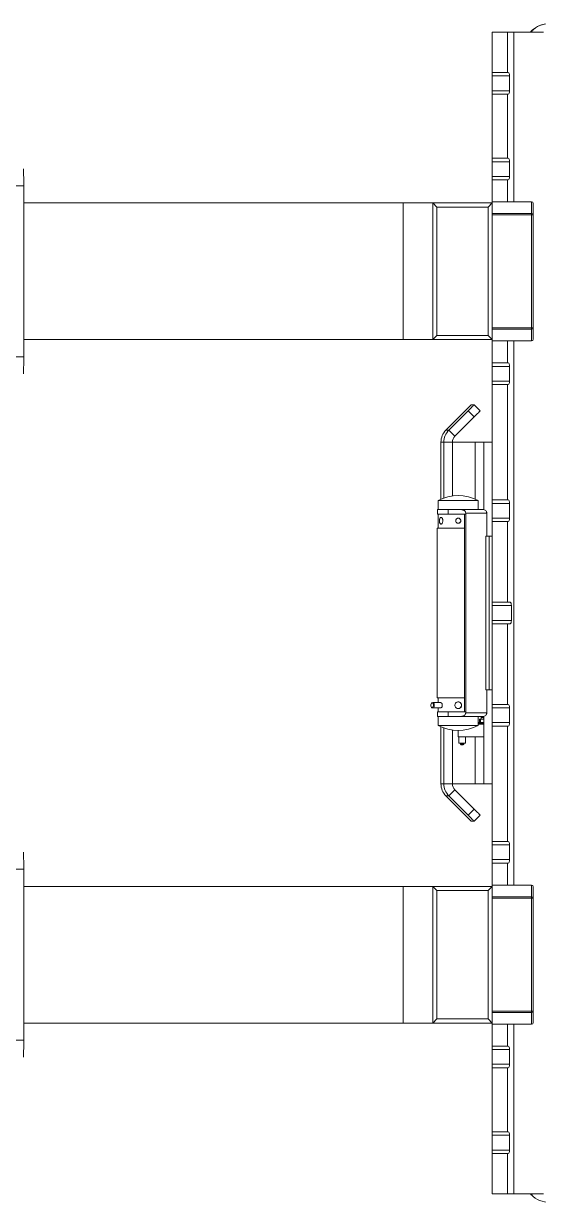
# Model space of a CAD drawing. Header units: millimetres. Extents: x -2048 to 999, y -438 to 438.
# Drawn here: x -1337 to -954, y -438 to 438 of the extents above; entities that cross this region are included whole.
import ezdxf

# ---------------------------------------------------------------- set-up
doc = ezdxf.new("R2010")
doc.units = ezdxf.units.MM
doc.layers.add('LGV', color=4, linetype='Continuous')

msp = doc.modelspace()

# ---------------------------------------------------------------- linework, layer by layer
at = {"layer": 'LGV', "linetype": 'Continuous', "lineweight": 15}
for p, q in [((-976.73, 431.8), (-988, 431.8)), ((-988, 401.7), (-988, 431.8)), ((-976.73, 431.8), (-976.73, 401.7)), ((-976.73, 431.8), (-972, 431.8)), ((-972, 431.8), (-972, 305.69)), ((-972, 431.8), (-949.9, 431.8)), ((-959.6, 431.8), (-958.99, 432.44)), ((-958.99, 432.44), (-958.34, 431.8)), ((-958.09, 431.8), (-958.86, 432.57)), ((-988, 401.7), (-976.73, 401.7)), ((-988, 399.2), (-988, 401.7)), ((-975.25, 399.2), (-988, 399.2)), ((-988, 388.2), (-988, 399.2)), ((-976.16, 401.7), (-976.73, 401.7)), ((-975.25, 388.2), (-975.25, 399.2)), ((-975.25, 388.2), (-988, 388.2)), ((-988, 385.7), (-988, 388.2)), ((-976.73, 385.7), (-988, 385.7)), ((-988, 338), (-988, 385.7)), ((-976.73, 385.7), (-976.73, 338)), ((-976.73, 385.7), (-976.16, 385.7)), ((-988, 338), (-976.73, 338)), ((-988, 335.5), (-988, 338)), ((-975.25, 335.5), (-988, 335.5)), ((-988, 324.5), (-988, 335.5)), ((-976.16, 338), (-976.73, 338)), ((-975.25, 324.5), (-975.25, 335.5)), ((-975.25, 324.5), (-988, 324.5)), ((-988, 322), (-988, 324.5)), ((-1336.47, 317.5), (-1341.97, 317.5)), ((-1336.47, 317.5), (-1336.47, 190.5)), ((-976.73, 322), (-988, 322)), ((-988, 305.69), (-988, 322)), ((-976.73, 322), (-976.73, 305.69)), ((-976.73, 322), (-976.16, 322)), ((-1054.36, 304.8), (-1336.47, 304.8)), ((-1032.17, 304.8), (-1054.36, 304.8)), ((-1054.36, 203.2), (-1054.36, 304.8)), ((-1032.17, 203.2), (-1032.17, 304.8)), ((-1032.17, 304.8), (-1029.17, 301.8)), ((-1032.17, 304.8), (-988, 304.8)), ((-1029.17, 301.8), (-1029.17, 206.2)), ((-991, 301.8), (-1029.17, 301.8)), ((-988, 304.8), (-991, 301.8)), ((-991, 206.2), (-991, 301.8)), ((-988, 305.69), (-958.79, 305.69)), ((-988, 304.8), (-988, 305.69)), ((-988, 304.8), (-988, 203.2)), ((-958.79, 296.93), (-958.79, 305.69)), ((-957.52, 304.42), (-957.52, 295.92)), ((-988, 296.93), (-958.79, 296.93)), ((-958.79, 295.92), (-988, 295.92)), ((-958.79, 296.93), (-958.79, 295.92)), ((-958.79, 212.08), (-958.79, 295.92)), ((-958.79, 295.92), (-957.52, 295.92)), ((-957.52, 295.92), (-957.52, 212.08)), ((-988, 212.08), (-958.79, 212.08)), ((-958.79, 211.07), (-988, 211.07)), ((-958.79, 212.08), (-958.79, 211.07)), ((-958.79, 212.08), (-957.52, 212.08)), ((-958.79, 202.31), (-958.79, 211.07)), ((-957.52, 212.08), (-957.52, 203.58)), ((-1054.36, 203.2), (-1336.47, 203.2)), ((-1032.17, 203.2), (-1054.36, 203.2)), ((-1029.17, 206.2), (-1032.17, 203.2)), ((-988, 203.2), (-1032.17, 203.2)), ((-1029.17, 206.2), (-991, 206.2)), ((-991, 206.2), (-988, 203.2)), ((-988, 202.31), (-988, 203.2)), ((-988, 202.31), (-958.79, 202.31)), ((-988, 185.85), (-988, 202.31)), ((-976.73, 202.31), (-976.73, 185.85)), ((-972, 202.31), (-972, -202.31)), ((-1341.97, 190.5), (-1336.47, 190.5)), ((-988, 185.85), (-976.73, 185.85)), ((-988, 183.35), (-988, 185.85)), ((-976.16, 185.85), (-976.73, 185.85)), ((-975.25, 183.35), (-988, 183.35)), ((-988, 172.35), (-988, 183.35)), ((-975.25, 172.35), (-975.25, 183.35)), ((-975.25, 172.35), (-988, 172.35)), ((-988, 169.85), (-988, 172.35)), ((-976.73, 169.85), (-988, 169.85)), ((-988, 84), (-988, 169.85)), ((-976.73, 169.85), (-976.73, 84)), ((-976.73, 169.85), (-976.16, 169.85)), ((-1022.47, 135.98), (-1008.23, 150.22)), ((-1006.05, 150.22), (-1020.29, 135.98)), ((-1001.56, 145.73), (-1006.05, 150.22)), ((-1003.72, 154.71), (-1001.58, 154.71)), ((-1001.58, 154.71), (-997.09, 150.22)), ((-1001.56, 145.73), (-1015.8, 131.49)), ((-1022.47, 135.98), (-1020.29, 135.98)), ((-1015.8, 131.49), (-1020.29, 135.98)), ((-1026.19, 127), (-1024.01, 127)), ((-1026.19, 127), (-1026.19, 84.62)), ((-1024.01, 127), (-1024.01, 85.48)), ((-1017.66, 127), (-1024.01, 127)), ((-1017.66, 127), (-1017.66, 87.02)), ((-1016.57, 127), (-1000.7, 127)), ((-994.35, 127), (-1000.7, 127)), ((-1000.7, 127), (-1000.7, 84.66)), ((-994.35, 127), (-988, 127)), ((-994.35, 76.82), (-994.35, 127)), ((-1028.26, 83.62), (-1028.26, 76.86)), ((-998.54, 83.62), (-1028.26, 83.62)), ((-998.54, 76.86), (-998.54, 83.62)), ((-988, 84), (-976.73, 84)), ((-988, 81.5), (-988, 84)), ((-975.25, 81.5), (-988, 81.5)), ((-988, 70.5), (-988, 81.5)), ((-976.16, 84), (-976.73, 84)), ((-975.25, 70.5), (-975.25, 81.5)), ((-1028.64, 76.83), (-1028.64, 73.43)), ((-1028.64, 76.83), (-1020.77, 76.83)), ((-1028.64, 73.43), (-1020.77, 73.43)), ((-1028.26, 73.36), (-1028.26, 63.18)), ((-1008.68, 73.36), (-1028.26, 73.36)), ((-1026.19, 76.86), (-1026.19, 76.83)), ((-1026.19, 73.43), (-1026.19, 73.36)), ((-1024.01, 76.86), (-1024.01, 76.83)), ((-1024.01, 73.43), (-1024.01, 73.36)), ((-1022.67, 76.86), (-1022.67, 76.83)), ((-1022.67, 73.43), (-1022.67, 73.36)), ((-1020.77, 73.43), (-1020.77, 76.83)), ((-1020.77, 76.83), (-1011.24, 76.83)), ((-1020.77, 73.43), (-1007.79, 73.43)), ((-1011.24, 76.83), (-994.66, 76.83)), ((-1008.68, 73.43), (-1008.68, -73.43)), ((-992.13, 74.29), (-1007.79, 74.29)), ((-1007.79, 74.29), (-1007.79, 73.43)), ((-1007.79, 73.43), (-1007.79, -73.43)), ((-1004.13, 76.83), (-1004.13, 76.86)), ((-1000.7, 76.86), (-1000.7, 76.83)), ((-992.13, 74.29), (-992.13, 73.43)), ((-992.13, 73.43), (-992.13, 57.15)), ((-975.25, 70.5), (-988, 70.5)), ((-988, 68), (-988, 70.5)), ((-1029.02, 63.18), (-1029.02, -63.18)), ((-1008.68, 63.18), (-1029.02, 63.18)), ((-976.73, 68), (-988, 68)), ((-988, 8), (-988, 68)), ((-976.73, 68), (-976.73, 8)), ((-976.73, 68), (-976.16, 68)), ((-992.89, -57.15), (-992.89, 57.15)), ((-992.89, 57.15), (-990.44, 57.15)), ((-990.44, 57.15), (-990.44, -57.15)), ((-990.44, 57.15), (-988, 57.15)), ((-976.73, 8), (-988, 8)), ((-988, 8), (-988, 5.5)), ((-973.82, 5.5), (-988, 5.5)), ((-988, 5.5), (-988, -5.5)), ((-976.73, 8), (-974.73, 8)), ((-973.82, 5.5), (-973.82, -5.5)), ((-973.82, -5.5), (-988, -5.5)), ((-988, -5.5), (-988, -8)), ((-976.73, -8), (-988, -8)), ((-988, -68), (-988, -8)), ((-976.73, -8), (-976.73, -68)), ((-974.73, -8), (-976.73, -8)), ((-990.44, -57.15), (-992.89, -57.15)), ((-992.13, -57.15), (-992.13, -73.43)), ((-988, -57.15), (-990.44, -57.15)), ((-1032.33, -66.6), (-1032.86, -66.77)), ((-1026.24, -66.58), (-1032.17, -66.58)), ((-1008.68, -63.18), (-1029.02, -63.18)), ((-1028.26, -63.18), (-1028.26, -66.58)), ((-976.73, -68), (-988, -68)), ((-988, -68), (-988, -70.5)), ((-976.73, -68), (-976.16, -68)), ((-1032.86, -70.39), (-1032.33, -70.56)), ((-1032.17, -70.58), (-1026.24, -70.58)), ((-1028.64, -73.43), (-1028.64, -76.84)), ((-1028.64, -73.43), (-1020.77, -73.43)), ((-1028.64, -76.84), (-1020.77, -76.84)), ((-1028.26, -70.58), (-1028.26, -73.36)), ((-1008.68, -73.36), (-1028.26, -73.36)), ((-1028.26, -76.86), (-1028.26, -83.62)), ((-1025.65, -73.43), (-1025.65, -73.36)), ((-1024.01, -73.36), (-1024.01, -73.43)), ((-1024.01, -76.84), (-1024.01, -76.86)), ((-1022.67, -73.36), (-1022.67, -73.43)), ((-1022.67, -76.84), (-1022.67, -76.86)), ((-1020.77, -73.43), (-1020.77, -76.84)), ((-1020.77, -73.43), (-1007.79, -73.43)), ((-1020.77, -76.84), (-1011.24, -76.84)), ((-994.66, -76.84), (-1011.24, -76.84)), ((-1007.79, -73.43), (-1007.79, -74.3)), ((-1007.79, -74.3), (-992.13, -74.3)), ((-1004.13, -76.86), (-1004.13, -76.84)), ((-1002, -76.86), (-1002, -76.84)), ((-999.7, -76.84), (-999.7, -76.86)), ((-998.54, -83.62), (-998.54, -76.86)), ((-997.5, -78.8), (-996.22, -78.8)), ((-997.5, -78.8), (-997.5, -81.5)), ((-996.22, -78.8), (-996.22, -76.84)), ((-994.35, -78.8), (-996.22, -78.8)), ((-994.84, -77.95), (-994.35, -77.95)), ((-994.35, -127), (-994.35, -76.82)), ((-992.13, -73.43), (-992.13, -74.3)), ((-975.25, -70.5), (-988, -70.5)), ((-988, -70.5), (-988, -81.5)), ((-975.25, -70.5), (-975.25, -81.5)), ((-998.54, -83.62), (-1028.26, -83.62)), ((-1026.19, -84.62), (-1026.19, -127)), ((-1024.01, -85.48), (-1024.01, -127)), ((-1017.66, -87.02), (-1017.66, -127)), ((-1013.4, -92.08), (-1013.4, -87.31)), ((-998.54, -81.5), (-997.5, -81.5)), ((-998.54, -82), (-997.5, -82)), ((-998.54, -82.55), (-994.35, -82.55)), ((-996.9, -79.15), (-997.5, -79.15)), ((-997.5, -81.5), (-997.5, -82)), ((-997.5, -81.65), (-996.9, -81.65)), ((-994.35, -82), (-997.5, -82)), ((-996.9, -79.15), (-996.9, -81.65)), ((-996.9, -81.5), (-994.35, -81.5)), ((-975.25, -81.5), (-988, -81.5)), ((-988, -81.5), (-988, -84)), ((-988, -84), (-976.73, -84)), ((-988, -169.85), (-988, -84)), ((-976.73, -84), (-976.73, -169.85)), ((-976.16, -84), (-976.73, -84)), ((-994.35, -92.08), (-1013.4, -92.08)), ((-1012.78, -92.08), (-1012.78, -96.85)), ((-1008.01, -92.08), (-1008.01, -96.85)), ((-1000.7, -92.08), (-1000.7, -127)), ((-1012.78, -96.85), (-1008.01, -96.85)), ((-1011.82, -96.85), (-1011.82, -96.91)), ((-1011.41, -97.15), (-1011.41, -97.22)), ((-1011.41, -97.76), (-1011.41, -97.85)), ((-1011.41, -97.85), (-1011.15, -98.03)), ((-1011.39, -97.85), (-1011.41, -97.85)), ((-1009.64, -98.03), (-1011.15, -98.03)), ((-1009.64, -98.03), (-1009.15, -97.68)), ((-1009.4, -96.85), (-1009.4, -96.85)), ((-1009.39, -96.91), (-1009.39, -96.85)), ((-1009.39, -97.55), (-1009.39, -97.48)), ((-1008.97, -97.23), (-1008.97, -97.15)), ((-1026.19, -127), (-1024.01, -127)), ((-1017.66, -127), (-1024.01, -127)), ((-1016.57, -127), (-1000.7, -127)), ((-1000.7, -127), (-994.35, -127)), ((-988, -127), (-994.35, -127)), ((-1020.29, -135.98), (-1022.47, -135.98)), ((-1008.23, -150.22), (-1022.47, -135.98)), ((-1015.8, -131.49), (-1020.29, -135.98)), ((-1020.29, -135.98), (-1006.05, -150.22)), ((-1015.8, -131.49), (-1001.56, -145.73)), ((-1006.05, -150.22), (-1001.56, -145.73)), ((-1001.58, -154.71), (-1003.72, -154.71)), ((-997.09, -150.22), (-1001.58, -154.71)), ((-976.73, -169.85), (-988, -169.85)), ((-988, -169.85), (-988, -172.35)), ((-975.25, -172.35), (-988, -172.35)), ((-988, -172.35), (-988, -183.35)), ((-976.73, -169.85), (-976.16, -169.85)), ((-975.25, -172.35), (-975.25, -183.35)), ((-975.25, -183.35), (-988, -183.35)), ((-988, -183.35), (-988, -185.85)), ((-1336.47, -190.5), (-1341.97, -190.5)), ((-1336.47, -190.5), (-1336.47, -317.5)), ((-988, -185.85), (-976.73, -185.85)), ((-988, -202.31), (-988, -185.85)), ((-976.73, -185.85), (-976.73, -202.31)), ((-976.16, -185.85), (-976.73, -185.85)), ((-1054.36, -203.2), (-1336.47, -203.2)), ((-1032.17, -203.2), (-1054.36, -203.2)), ((-1054.36, -304.8), (-1054.36, -203.2)), ((-1032.17, -304.8), (-1032.17, -203.2)), ((-1032.17, -203.2), (-1029.17, -206.2)), ((-1032.17, -203.2), (-988, -203.2)), ((-1029.17, -206.2), (-1029.17, -301.8)), ((-991, -206.2), (-1029.17, -206.2)), ((-988, -203.2), (-991, -206.2)), ((-991, -301.8), (-991, -206.2)), ((-988, -202.31), (-958.79, -202.31)), ((-988, -203.2), (-988, -202.31)), ((-988, -203.2), (-988, -304.8)), ((-958.79, -211.07), (-958.79, -202.31)), ((-957.52, -203.58), (-957.52, -212.08)), ((-988, -211.07), (-958.79, -211.07)), ((-958.79, -212.08), (-988, -212.08)), ((-958.79, -211.07), (-958.79, -212.08)), ((-958.79, -295.92), (-958.79, -212.08)), ((-958.79, -212.08), (-957.52, -212.08)), ((-957.52, -212.08), (-957.52, -295.92)), ((-988, -295.92), (-958.79, -295.92)), ((-958.79, -296.93), (-988, -296.93)), ((-958.79, -295.92), (-958.79, -296.93)), ((-958.79, -295.92), (-957.52, -295.92)), ((-958.79, -305.69), (-958.79, -296.93)), ((-957.52, -295.92), (-957.52, -304.42)), ((-1054.36, -304.8), (-1336.47, -304.8)), ((-1032.17, -304.8), (-1054.36, -304.8)), ((-1029.17, -301.8), (-1032.17, -304.8)), ((-988, -304.8), (-1032.17, -304.8)), ((-1029.17, -301.8), (-991, -301.8)), ((-991, -301.8), (-988, -304.8)), ((-988, -305.69), (-988, -304.8)), ((-988, -305.69), (-958.79, -305.69)), ((-988, -322), (-988, -305.69)), ((-976.73, -305.69), (-976.73, -322)), ((-972, -305.69), (-972, -431.8)), ((-1341.97, -317.5), (-1336.47, -317.5)), ((-976.73, -322), (-988, -322)), ((-988, -322), (-988, -324.5)), ((-976.73, -322), (-976.16, -322)), ((-975.25, -324.5), (-988, -324.5)), ((-988, -324.5), (-988, -335.5)), ((-975.25, -324.5), (-975.25, -335.5)), ((-975.25, -335.5), (-988, -335.5)), ((-988, -335.5), (-988, -338)), ((-988, -338), (-976.73, -338)), ((-988, -385.7), (-988, -338)), ((-976.73, -338), (-976.73, -385.7)), ((-976.16, -338), (-976.73, -338)), ((-976.73, -385.7), (-988, -385.7)), ((-988, -385.7), (-988, -388.2)), ((-975.25, -388.2), (-988, -388.2)), ((-988, -388.2), (-988, -399.2)), ((-976.73, -385.7), (-976.16, -385.7)), ((-975.25, -388.2), (-975.25, -399.2)), ((-975.25, -399.2), (-988, -399.2)), ((-988, -399.2), (-988, -401.7)), ((-988, -401.7), (-976.73, -401.7)), ((-988, -431.8), (-988, -401.7)), ((-976.73, -401.7), (-976.73, -431.8)), ((-976.16, -401.7), (-976.73, -401.7)), ((-976.73, -431.8), (-988, -431.8)), ((-976.73, -431.8), (-972, -431.8)), ((-972, -431.8), (-949.9, -431.8)), ((-959.71, -431.8), (-959.33, -432.22)), ((-958.91, -431.8), (-959.33, -432.22)), ((-959.33, -432.22), (-958.99, -432.57)), ((-958.99, -432.57), (-958.22, -431.8))]:
    msp.add_line(p, q, dxfattribs=at)
at = {"layer": 'LGV', "linetype": 'Continuous', "lineweight": 15, "flags": 128}
for points in [[(-1003.72, 154.71), (-1003.81, 154.62), (-1004.07, 154.37), (-1004.48, 153.95), (-1005.05, 153.4), (-1005.73, 152.72), (-1006.51, 151.94), (-1007.35, 151.1), (-1008.23, 150.22)], [(-1006.05, 150.22), (-1005.18, 151.1), (-1004.34, 151.94), (-1003.56, 152.72), (-1002.88, 153.4), (-1002.33, 153.95), (-1001.92, 154.37), (-1001.67, 154.62), (-1001.58, 154.71)], [(-997.09, 150.22), (-997.18, 150.13), (-997.43, 149.88), (-997.84, 149.46), (-998.39, 148.91), (-999.07, 148.23), (-999.85, 147.45), (-1000.69, 146.61), (-1001.56, 145.73)], [(-1016.57, 127), (-1017.19, 126.94), (-1017.66, 126.81)], [(-1031.97, -67.51), (-1031.82, -68.16), (-1031.81, -68.88), (-1031.93, -69.55), (-1032.18, -70.07), (-1032.51, -70.36), (-1032.87, -70.39), (-1033.2, -70.14), (-1033.46, -69.65), (-1033.61, -69), (-1033.62, -68.28), (-1033.5, -67.61), (-1033.25, -67.09), (-1032.93, -66.8), (-1032.57, -66.77), (-1032.23, -67.02), (-1031.97, -67.51)], [(-1032.33, -66.6), (-1032.01, -66.61), (-1031.64, -66.88), (-1031.35, -67.41)], [(-1031.35, -67.41), (-1031.19, -68.12), (-1031.18, -68.9), (-1031.32, -69.63), (-1031.58, -70.2), (-1031.94, -70.53), (-1032.33, -70.56)], [(-1011.81, -97.56), (-1011.82, -97.55), (-1011.71, -97.51), (-1011.41, -97.47), (-1010.94, -97.43), (-1010.4, -97.39), (-1009.86, -97.35), (-1009.39, -97.31), (-1009.08, -97.27), (-1008.97, -97.23), (-1008.97, -97.23)], [(-1017.66, -126.81), (-1017.19, -126.94), (-1016.57, -127)], [(-1001.56, -145.73), (-1000.69, -146.61), (-999.85, -147.45), (-999.07, -148.23), (-998.39, -148.91), (-997.84, -149.46), (-997.43, -149.88), (-997.18, -150.13), (-997.09, -150.22)], [(-1008.23, -150.22), (-1007.35, -151.1), (-1006.51, -151.94), (-1005.73, -152.72), (-1005.05, -153.4), (-1004.48, -153.95), (-1004.07, -154.37), (-1003.81, -154.62), (-1003.72, -154.71)], [(-1001.58, -154.71), (-1001.67, -154.62), (-1001.92, -154.37), (-1002.33, -153.95), (-1002.88, -153.4), (-1003.56, -152.72), (-1004.34, -151.94), (-1005.18, -151.1), (-1006.05, -150.22)]]:
    msp.add_lwpolyline(points, dxfattribs=at)
at = {"layer": 'LGV', "linetype": 'Continuous', "lineweight": 15}
for centre, radius, start, end in [((-945.51, 419.1), 19.05, 90, 138.18969), ((-945.39, 419.1), 19.05, 90, 135), ((-1812.06, 320.14), 475.59, 359.68155, 1.19944), ((-958.79, 304.42), 1.27, 0, 90), ((-958.67, 295.77), 1.16, 7.11056, 95.67268), ((-958.67, 212.23), 1.16, 264.32732, 352.88944), ((-958.79, 203.58), 1.27, 270, 0), ((-1812.06, 187.86), 475.59, 358.80056, 0.31845), ((-1013.49, 127), 12.7, 135.00019, 180.00003), ((-1011.31, 127), 12.7, 135.00019, 180.00003), ((-1011.31, 127), 6.35, 135.00019, 180.00003), ((-1013.4, 55.56), 31.75, 62.09545, 117.90455), ((-1013.38, 68.58), 1.9, 359.99985, 89.99985), ((-994.66, 74.29), 2.54, 30.47458, 90), ((-1013.38, 68.58), 1.9, 270.00015, 0.00015), ((-1013.38, -68.58), 2.5, 359.99985, 89.99985), ((-1013.38, -68.58), 2.5, 270.00015, 0.00015), ((-994.67, -76.51), 1.45, 192.89465, 263.45917), ((-993.8, -76.46), 1.55, 194.12466, 249.23032), ((-994.66, -74.3), 2.54, 270, 328.87509), ((-1013.4, -55.56), 31.75, 242.09545, 297.90455), ((-1013.49, -127), 12.7, 179.99997, 224.99981), ((-1011.31, -127), 12.7, 179.99997, 224.99981), ((-1011.31, -127), 6.35, 179.99997, 224.99981), ((-1812.06, -187.86), 475.59, 359.68155, 1.19944), ((-958.79, -203.58), 1.27, 0, 90), ((-958.67, -212.23), 1.16, 7.11056, 95.67268), ((-958.67, -295.77), 1.16, 264.32732, 352.88944), ((-958.79, -304.42), 1.27, 270, 0), ((-1812.06, -320.14), 475.59, 358.80056, 0.31845), ((-945.51, -419.1), 19.05, 225, 270)]:
    msp.add_arc(centre, radius, start, end, dxfattribs=at)
for centre, start_param, end_param in [((-976.16, 399.2), 4.712389, 6.283185), ((-976.16, 388.2), 3.141593, 4.712389), ((-976.16, 335.5), 4.712389, 6.283185), ((-976.16, 324.5), 3.141593, 4.712389), ((-976.16, 183.35), 4.712389, 6.283185), ((-976.16, 172.35), 3.141593, 4.712389), ((-976.16, 81.5), 4.712389, 6.283185), ((-976.16, 70.5), 3.141593, 4.712389), ((-974.73, 5.5), 4.712389, 6.283185), ((-974.73, -5.5), 3.141593, 4.712389), ((-976.16, -70.5), 4.712389, 6.283185), ((-976.16, -81.5), 3.141593, 4.712389), ((-976.16, -172.35), 4.712389, 6.283185), ((-976.16, -183.35), 3.141593, 4.712389), ((-976.16, -324.5), 4.712389, 6.283185), ((-976.16, -335.5), 3.141593, 4.712389), ((-976.16, -388.2), 4.712389, 6.283185), ((-976.16, -399.2), 3.141593, 4.712389)]:
    msp.add_ellipse(centre, major_axis=(0, 2.5), ratio=0.36397, start_param=start_param, end_param=end_param, dxfattribs=at)
for points, knots in [([(-1024.8, 68.58), (-1024.82, 68.86), (-1024.85, 69.42), (-1025.12, 70.16), (-1025.5, 70.73), (-1025.95, 71.06), (-1026.38, 71.11), (-1026.76, 70.88), (-1027.05, 70.4), (-1027.24, 69.71), (-1027.32, 68.89), (-1027.31, 68.04), (-1027.2, 67.25), (-1026.98, 66.61), (-1026.66, 66.19), (-1026.26, 66.03), (-1025.82, 66.16), (-1025.39, 66.56), (-1025.04, 67.19), (-1024.83, 67.9), (-1024.81, 68.38), (-1024.8, 68.58)], [0, 0, 0, 0, 0.053169, 0.10632, 0.159947, 0.213893, 0.267328, 0.320229, 0.373382, 0.42719, 0.481053, 0.53426, 0.587129, 0.640499, 0.69443, 0.748114, 0.801138, 0.854107, 0.9077, 0.961653, 1, 1, 1, 1]), ([(-1015.25, 68.58), (-1015.23, 68.37), (-1015.19, 67.94), (-1014.87, 67.37), (-1014.39, 66.94), (-1013.78, 66.69), (-1013.13, 66.65), (-1012.51, 66.83), (-1011.98, 67.2), (-1011.6, 67.73), (-1011.42, 68.36), (-1011.46, 69.01), (-1011.7, 69.61), (-1012.13, 70.09), (-1012.7, 70.41), (-1013.34, 70.52), (-1013.98, 70.41), (-1014.55, 70.1), (-1014.99, 69.62), (-1015.22, 69.08), (-1015.24, 68.72), (-1015.25, 68.58)], [0, 0, 0, 0, 0.053388, 0.106764, 0.160418, 0.214255, 0.267793, 0.32102, 0.374401, 0.428164, 0.481948, 0.535349, 0.588565, 0.642078, 0.695909, 0.749585, 0.802878, 0.856153, 0.909801, 0.963639, 1, 1, 1, 1]), ([(-1007.79, 74.29), (-1007.81, 74.52), (-1007.85, 74.96), (-1008.21, 75.61), (-1008.71, 76.11), (-1009.3, 76.45), (-1010.11, 76.76), (-1010.78, 76.8), (-1011.24, 76.83)], [0, 0, 0, 0, 0.128424, 0.256291, 0.43415, 0.561913, 0.693185, 1, 1, 1, 1]), ([(-992.5, 75.57), (-992.45, 75.5), (-992.29, 75.27), (-992.16, 74.82), (-992.14, 74.45), (-992.13, 74.29)], [0, 0, 0, 0, 0.213648, 0.678274, 1, 1, 1, 1]), ([(-1026.14, -70.47), (-1026.14, -70.47), (-1026.03, -70.49), (-1025.8, -70.31), (-1025.5, -69.96), (-1025.27, -69.43), (-1025.16, -68.8), (-1025.18, -68.15), (-1025.33, -67.55), (-1025.59, -67.06), (-1025.9, -66.77), (-1026.14, -66.64), (-1026.24, -66.68), (-1026.24, -66.68)], [0, 0, 0, 0, 0.002388, 0.112523, 0.222977, 0.334222, 0.445509, 0.556006, 0.666118, 0.776846, 0.888232, 0.999297, 1, 1, 1, 1]), ([(-1010.85, -68.58), (-1010.88, -68.3), (-1010.93, -67.74), (-1011.35, -67), (-1011.98, -66.43), (-1012.77, -66.1), (-1013.62, -66.05), (-1014.44, -66.28), (-1015.13, -66.76), (-1015.63, -67.45), (-1015.88, -68.27), (-1015.84, -69.12), (-1015.52, -69.91), (-1014.96, -70.55), (-1014.22, -70.97), (-1013.38, -71.13), (-1012.54, -71), (-1011.79, -70.6), (-1011.22, -69.97), (-1010.9, -69.26), (-1010.86, -68.78), (-1010.85, -68.58)], [0, 0, 0, 0, 0.053169, 0.10632, 0.159947, 0.213893, 0.267328, 0.320229, 0.373382, 0.42719, 0.481053, 0.53426, 0.587129, 0.640499, 0.69443, 0.748114, 0.801138, 0.854107, 0.9077, 0.961653, 1, 1, 1, 1]), ([(-1011.24, -76.84), (-1010.92, -76.82), (-1010.28, -76.79), (-1009.36, -76.51), (-1008.59, -76.03), (-1008.08, -75.42), (-1007.82, -74.82), (-1007.8, -74.45), (-1007.79, -74.3)], [0, 0, 0, 0, 0.21065, 0.428409, 0.621217, 0.784184, 0.911701, 1, 1, 1, 1]), ([(-992.13, -74.3), (-992.15, -74.51), (-992.18, -74.95), (-992.34, -75.41), (-992.48, -75.57), (-992.5, -75.6)], [0, 0, 0, 0, 0.4584987, 0.9150057, 1, 1, 1, 1]), ([(-1011.78, -96.93), (-1011.8, -96.92), (-1011.86, -96.91), (-1011.77, -96.88), (-1011.59, -96.86), (-1011.52, -96.85)], [0, 0, 0, 0, 0.185364, 0.69709, 1, 1, 1, 1]), ([(-1011.39, -97.21), (-1011.46, -97.25), (-1011.6, -97.34), (-1011.74, -97.42), (-1011.81, -97.46)], [0, 0, 0, 0, 0.499214, 1, 1, 1, 1]), ([(-1011.81, -97.56), (-1011.74, -97.6), (-1011.61, -97.68), (-1011.47, -97.76), (-1011.41, -97.8)], [0, 0, 0, 0, 0.518002, 1, 1, 1, 1]), ([(-1011.8, -96.93), (-1011.74, -96.97), (-1011.6, -97.05), (-1011.47, -97.12), (-1011.41, -97.16)], [0, 0, 0, 0, 0.523075, 1, 1, 1, 1]), ([(-1011.79, -97.46), (-1011.77, -97.45), (-1011.73, -97.42), (-1011.42, -97.39), (-1010.96, -97.35), (-1010.4, -97.31), (-1009.84, -97.27), (-1009.36, -97.23), (-1009.06, -97.19), (-1008.94, -97.16), (-1009, -97.14), (-1009.01, -97.14)], [0, 0, 0, 0, 0.089291, 0.210903, 0.33755, 0.460941, 0.584331, 0.710978, 0.832591, 0.958134, 1, 1, 1, 1]), ([(-1011.38, -97.8), (-1011.39, -97.8), (-1011.43, -97.78), (-1011.35, -97.75), (-1011.13, -97.71), (-1010.79, -97.67), (-1010.4, -97.63), (-1010, -97.59), (-1009.67, -97.55), (-1009.45, -97.52), (-1009.43, -97.49), (-1009.41, -97.48)], [0, 0, 0, 0, 0.048861, 0.174697, 0.296556, 0.42351, 0.547168, 0.670825, 0.79778, 0.919638, 1, 1, 1, 1]), ([(-1011.41, -97.15), (-1011.39, -97.14), (-1011.36, -97.11), (-1011.13, -97.07), (-1010.79, -97.03), (-1010.4, -96.99), (-1010, -96.95), (-1009.67, -96.91), (-1009.46, -96.88), (-1009.43, -96.86), (-1009.42, -96.85)], [0, 0, 0, 0, 0.133618, 0.263012, 0.397818, 0.529123, 0.660428, 0.795234, 0.924628, 1, 1, 1, 1]), ([(-1011.39, -97.85), (-1011.36, -97.84), (-1011.31, -97.82), (-1011.1, -97.79), (-1010.79, -97.75), (-1010.4, -97.71), (-1010, -97.67), (-1009.66, -97.63), (-1009.45, -97.59), (-1009.36, -97.56), (-1009.4, -97.54), (-1009.41, -97.53)], [0, 0, 0, 0, 0.097546, 0.193702, 0.322734, 0.448415, 0.574095, 0.703127, 0.826979, 0.954874, 1, 1, 1, 1]), ([(-1009.16, -97.68), (-1009.15, -97.68), (-1009.15, -97.68), (-1009.17, -97.69), (-1009.23, -97.7), (-1009.33, -97.71), (-1009.45, -97.72), (-1009.6, -97.73), (-1009.77, -97.74), (-1009.95, -97.75), (-1010.15, -97.76), (-1010.34, -97.77), (-1010.54, -97.78), (-1010.72, -97.79), (-1010.89, -97.8), (-1011.04, -97.81), (-1011.17, -97.82), (-1011.27, -97.83), (-1011.34, -97.83), (-1011.38, -97.84), (-1011.39, -97.85), (-1011.39, -97.85)], [0, 0, 0, 0, 0.036702, 0.097619, 0.156558, 0.217205, 0.276173, 0.337089, 0.392518, 0.449579, 0.504592, 0.5612, 0.616237, 0.673096, 0.724754, 0.777946, 0.829033, 0.881602, 0.932709, 0.985513, 1, 1, 1, 1]), ([(-1011.38, -97.22), (-1011.37, -97.21), (-1011.34, -97.19), (-1011.12, -97.15), (-1010.79, -97.11), (-1010.4, -97.07), (-1010, -97.03), (-1009.66, -96.99), (-1009.44, -96.96), (-1009.36, -96.92), (-1009.41, -96.9), (-1009.42, -96.9)], [0, 0, 0, 0, 0.078777, 0.200219, 0.32674, 0.449975, 0.573209, 0.69973, 0.821172, 0.946578, 1, 1, 1, 1]), ([(-1009.4, -97.49), (-1009.33, -97.45), (-1009.19, -97.36), (-1009.05, -97.28), (-1008.98, -97.24)], [0, 0, 0, 0, 0.499473, 1, 1, 1, 1]), ([(-1008.99, -97.14), (-1009.06, -97.1), (-1009.19, -97.02), (-1009.32, -96.94), (-1009.39, -96.9)], [0, 0, 0, 0, 0.5225685, 1, 1, 1, 1]), ([(-1009.16, -97.67), (-1009.17, -97.67), (-1009.24, -97.62), (-1009.32, -97.58), (-1009.39, -97.54)], [0, 0, 0, 0, 0.153337, 1, 1, 1, 1])]:
    msp.add_open_spline(points, degree=3, knots=knots, dxfattribs=at)

doc.saveas('drawing.dxf')
